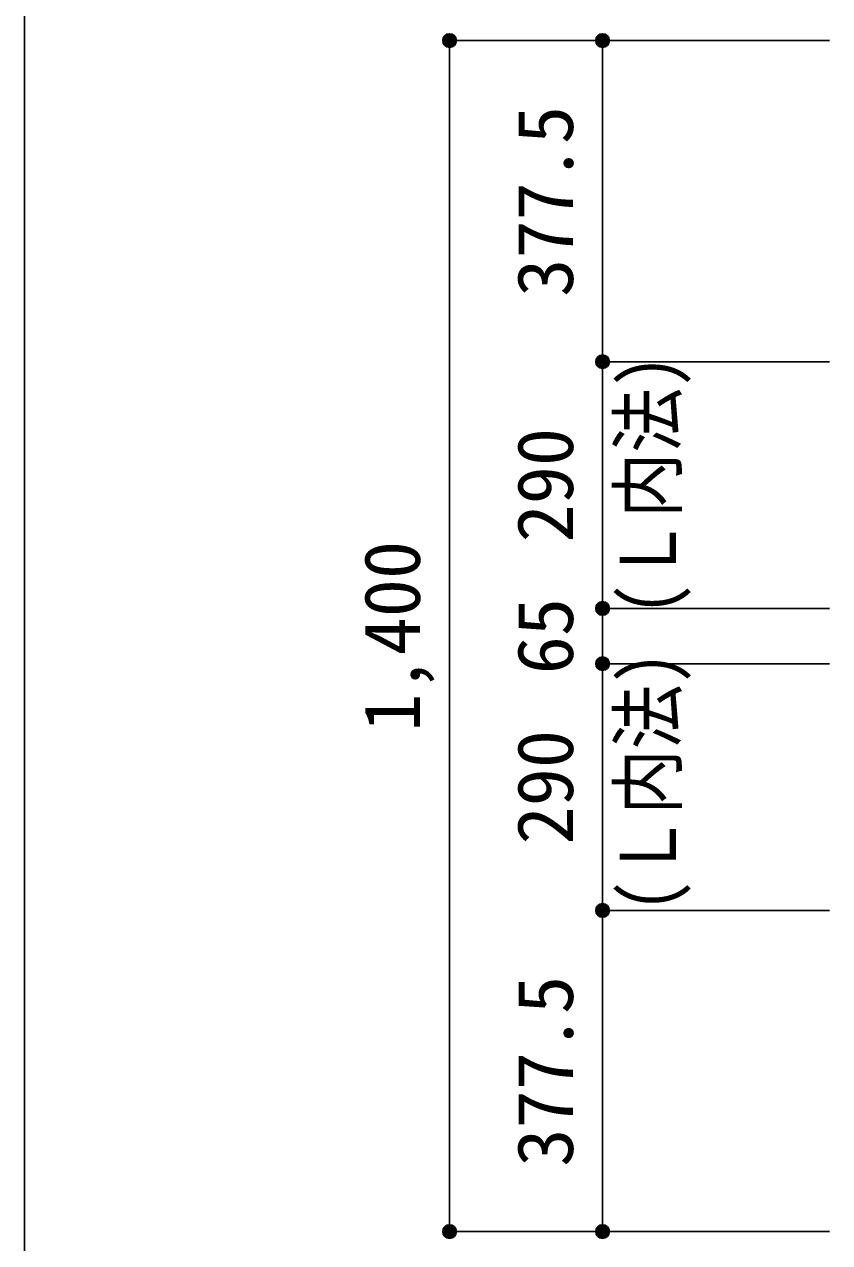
# Model space of a CAD drawing. Units: millimetres at full size, sheet at 1:30. Extents: x -5973 to 5954, y -4195 to 4201.
# Drawn here: x -5973 to -5026, y -2455 to -1023 of the extents above; entities that cross this region are included whole.
import ezdxf
from ezdxf.enums import TextEntityAlignment as Align

# ---------------------------------------------------------------- set-up
doc = ezdxf.new("R2010")
doc.units = ezdxf.units.MM
doc.header["$LTSCALE"] = 30
doc.header["$PDMODE"] = 32
doc.header["$PDSIZE"] = 15
for name, color, linetype in [('0-7_文字', 4, 'Continuous'), ('0-D_寸法', 4, 'Continuous'), ('F-0_枠', 6, 'Continuous')]:
    doc.layers.add(name, color=color, linetype=linetype)
doc.styles.add('ＭＳ ゴシック', font='')
doc.styles.get('ＭＳ ゴシック').set_extended_font_data('MS Gothic')

msp = doc.modelspace()

# ---------------------------------------------------------------- linework, layer by layer
at = {"layer": '0-D_寸法'}
for p, q in [((-5472.84, -1042.16), (-5292.84, -1042.16)), ((-5472.84, -1042.16), (-5292.84, -1042.16)), ((-5472.84, -1042.16), (-5472.84, -2442.16)), ((-5472.84, -2442.16), (-5472.84, -1042.16)), ((-5292.84, -1042.16), (-5025.8, -1042.16)), ((-5292.84, -1419.66), (-5292.84, -1042.16)), ((-5292.84, -1042.16), (-5025.8, -1042.16)), ((-5292.84, -1709.66), (-5292.84, -1419.66)), ((-5292.84, -1419.66), (-5025.8, -1419.66)), ((-5292.84, -1774.66), (-5292.84, -1709.66)), ((-5292.84, -1709.66), (-5025.8, -1709.66)), ((-5292.84, -2064.66), (-5292.84, -1774.66)), ((-5292.84, -1774.66), (-5025.8, -1774.66)), ((-5292.84, -2442.16), (-5292.84, -2064.66)), ((-5292.84, -2064.66), (-5025.8, -2064.66)), ((-5472.84, -2442.16), (-5292.84, -2442.16)), ((-5292.84, -2442.16), (-5025.8, -2442.16))]:
    msp.add_line(p, q, dxfattribs=at)
for centre, radius in [((-5472.84, -1042.16), 8), ((-5472.84, -1042.16), 7.2), ((-5472.84, -1042.16), 6.4), ((-5472.84, -1042.16), 5.6), ((-5472.84, -1042.16), 4.8), ((-5472.84, -1042.16), 4), ((-5472.84, -1042.16), 3.2), ((-5472.84, -1042.16), 2.4), ((-5472.84, -1042.16), 1.6), ((-5472.84, -1042.16), 0.8), ((-5292.84, -1042.16), 8), ((-5292.84, -1042.16), 7.2), ((-5292.84, -1042.16), 6.4), ((-5292.84, -1042.16), 5.6), ((-5292.84, -1042.16), 4.8), ((-5292.84, -1042.16), 4), ((-5292.84, -1042.16), 3.2), ((-5292.84, -1042.16), 2.4), ((-5292.84, -1042.16), 1.6), ((-5292.84, -1042.16), 0.8), ((-5292.84, -1419.66), 8), ((-5292.84, -1419.66), 7.2), ((-5292.84, -1419.66), 6.4), ((-5292.84, -1419.66), 5.6), ((-5292.84, -1419.66), 4.8), ((-5292.84, -1419.66), 4), ((-5292.84, -1419.66), 3.2), ((-5292.84, -1419.66), 2.4), ((-5292.84, -1419.66), 1.6), ((-5292.84, -1419.66), 0.8), ((-5292.84, -1709.66), 8), ((-5292.84, -1709.66), 7.2), ((-5292.84, -1709.66), 6.4), ((-5292.84, -1709.66), 5.6), ((-5292.84, -1709.66), 4.8), ((-5292.84, -1709.66), 4), ((-5292.84, -1709.66), 3.2), ((-5292.84, -1709.66), 2.4), ((-5292.84, -1709.66), 1.6), ((-5292.84, -1709.66), 0.8), ((-5292.84, -1774.66), 8), ((-5292.84, -1774.66), 7.2), ((-5292.84, -1774.66), 6.4), ((-5292.84, -1774.66), 5.6), ((-5292.84, -1774.66), 4.8), ((-5292.84, -1774.66), 4), ((-5292.84, -1774.66), 3.2), ((-5292.84, -1774.66), 2.4), ((-5292.84, -1774.66), 1.6), ((-5292.84, -1774.66), 0.8), ((-5292.84, -2064.66), 8), ((-5292.84, -2064.66), 7.2), ((-5292.84, -2064.66), 6.4), ((-5292.84, -2064.66), 5.6), ((-5292.84, -2064.66), 4.8), ((-5292.84, -2064.66), 4), ((-5292.84, -2064.66), 3.2), ((-5292.84, -2064.66), 2.4), ((-5292.84, -2064.66), 1.6), ((-5292.84, -2064.66), 0.8), ((-5472.84, -2442.16), 8), ((-5292.84, -2442.16), 8), ((-5472.84, -2442.16), 7.2), ((-5472.84, -2442.16), 6.4), ((-5472.84, -2442.16), 5.6), ((-5472.84, -2442.16), 4.8), ((-5472.84, -2442.16), 4), ((-5472.84, -2442.16), 3.2), ((-5472.84, -2442.16), 2.4), ((-5472.84, -2442.16), 1.6), ((-5472.84, -2442.16), 0.8), ((-5292.84, -2442.16), 7.2), ((-5292.84, -2442.16), 6.4), ((-5292.84, -2442.16), 5.6), ((-5292.84, -2442.16), 4.8), ((-5292.84, -2442.16), 4), ((-5292.84, -2442.16), 3.2), ((-5292.84, -2442.16), 2.4), ((-5292.84, -2442.16), 1.6), ((-5292.84, -2442.16), 0.8)]:
    msp.add_circle(centre, radius, dxfattribs=at)
at = {"layer": '0-D_寸法', "color": 7}
for p in [(-5472.84, -1042.16), (-5292.84, -1042.16), (-5292.84, -1419.66), (-5292.84, -1709.66), (-5292.84, -1774.66), (-5292.84, -2064.66), (-5472.84, -2442.16), (-5292.84, -2442.16)]:
    msp.add_point(p, dxfattribs=at)
at = {"layer": 'F-0_枠'}
msp.add_line((-5972.88, 4201.15), (-5972.88, -4195.24), dxfattribs=at)

# ---------------------------------------------------------------- texts
at = {"layer": '0-7_文字', "style": 'ＭＳ ゴシック', "width": 0.85}
for p in [(-5186.87, -1717.83), (-5186.87, -2066.49)]:
    msp.add_text('(Ｌ内法)', height=65.98, rotation=90, dxfattribs=at).set_placement(p, align=Align.BOTTOM_LEFT)
at = {"layer": '0-D_寸法', "style": 'ＭＳ ゴシック'}
for s, p in [('377.5', (-5307.84, -1343.41)), ('290', (-5307.84, -1632.16)), ('1,400', (-5487.84, -1854.66)), ('65', (-5307.84, -1787.16)), ('290', (-5307.84, -1987.16)), ('377.5', (-5307.84, -2365.91))]:
    msp.add_text(s, height=65.98, rotation=90, dxfattribs=at).set_placement(p, align=Align.BOTTOM_LEFT)

doc.saveas('drawing.dxf')
